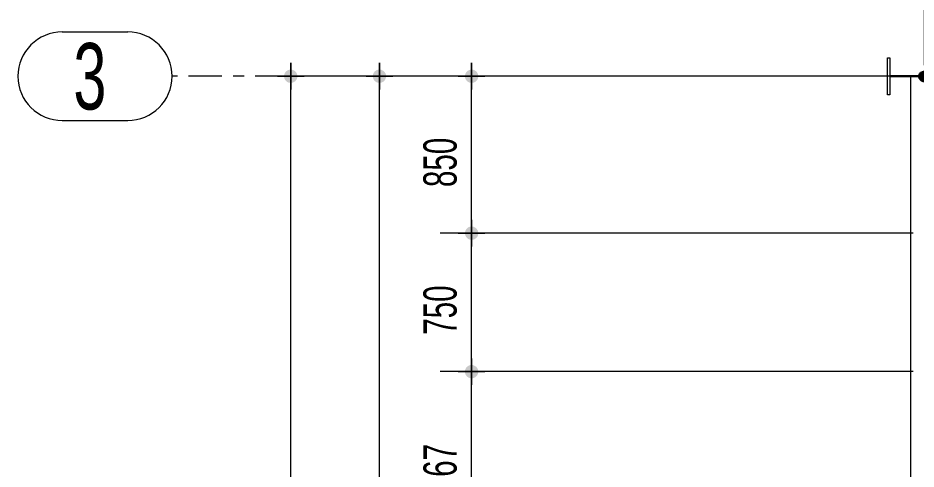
# Model space of a CAD drawing. Header units: millimetres. Extents: x -408 to 426, y -207 to 377.
# Drawn here: x -81.7 to -0.8, y 147.9 to 188.6 of the extents above; entities that cross this region are included whole.
import ezdxf

# ---------------------------------------------------------------- set-up
doc = ezdxf.new("R2010")
doc.units = ezdxf.units.MM
for name, pattern in [('XKITLINE00', [0]), ('XKITLINE02', [4, 2, -2]), ('XKITLINE03', [6, 3, -1, 1, -1])]:
    doc.linetypes.add(name, pattern=pattern)
for name, color, linetype, lineweight in [('Dimension', 1, 'Continuous', 0), ('Grid', 1, 'Continuous', 0), ('Part', 1, 'Continuous', 0)]:
    doc.layers.add(name, color=color, linetype=linetype, lineweight=lineweight)
doc.styles.add('ROMSIM', font='ARIAL.TTF')

# ---------------------------------------------------------------- blocks, each defined once
blk = doc.blocks.new('*A2')
at = {"layer": 'Grid', "color": 1, "linetype": 'XKITLINE03', "lineweight": 0}
blk.add_line((-33.333, 183.333), (-67.828, 183.333), dxfattribs=at)
at = {"layer": 'Grid', "color": 4, "style": 'ROMSIM', "width": 0.6375}
blk.add_text('3', height=6, dxfattribs=at).set_placement((-76.724, 180.333))
blk = doc.blocks.new('*A3')
at = {"layer": 'Grid', "color": 1, "linetype": 'XKITLINE00', "lineweight": 0}
for p, q in [((-77.724, 187.333), (-71.828, 187.333)), ((-77.724, 179.333), (-71.828, 179.333))]:
    blk.add_line(p, q, dxfattribs=at)
for centre, start, end in [((-77.724, 183.333), 90, 270), ((-71.828, 183.333), 270, 90)]:
    blk.add_arc(centre, 4, start, end, dxfattribs=at)
blk = doc.blocks.new('*A14')
at = {"layer": 'Part'}
blk.add_hatch(color=1, dxfattribs=at).paths.add_polyline_path([(-0.025, 182.834), (-0.049, 182.836), (-0.073, 182.839), (-0.098, 182.843), (-0.121, 182.848), (-0.145, 182.855), (-0.168, 182.863), (-0.191, 182.871), (-0.214, 182.881), (-0.236, 182.892), (-0.257, 182.904), (-0.278, 182.918), (-0.298, 182.932), (-0.317, 182.947), (-0.336, 182.963), (-0.354, 182.98), (-0.37, 182.998), (-0.387, 183.016), (-0.402, 183.035), (-0.416, 183.056), (-0.429, 183.076), (-0.441, 183.098), (-0.452, 183.12), (-0.462, 183.142), (-0.471, 183.165), (-0.478, 183.188), (-0.485, 183.212), (-0.49, 183.236), (-0.495, 183.26), (-0.498, 183.284), (-0.499, 183.309), (-0.5, 183.333), (-0.499, 183.358), (-0.498, 183.382), (-0.495, 183.407), (-0.49, 183.431), (-0.485, 183.455), (-0.478, 183.478), (-0.471, 183.502), (-0.462, 183.525), (-0.452, 183.547), (-0.441, 183.569), (-0.429, 183.59), (-0.416, 183.611), (-0.402, 183.631), (-0.387, 183.651), (-0.37, 183.669), (-0.354, 183.687), (-0.336, 183.704), (-0.317, 183.72), (-0.298, 183.735), (-0.278, 183.749), (-0.257, 183.762), (-0.236, 183.774), (-0.214, 183.785), (-0.191, 183.795), (-0.168, 183.804), (-0.145, 183.812), (-0.121, 183.818), (-0.098, 183.824), (-0.073, 183.828), (-0.049, 183.831), (-0.025, 183.833), (0, 183.833), (0.025, 183.833), (0.049, 183.831), (0.073, 183.828), (0.098, 183.824), (0.121, 183.818), (0.145, 183.812), (0.168, 183.804), (0.191, 183.795), (0.214, 183.785), (0.236, 183.774), (0.257, 183.762), (0.278, 183.749), (0.298, 183.735), (0.317, 183.72), (0.336, 183.704), (0.354, 183.687), (0.37, 183.669), (0.387, 183.651), (0.402, 183.631), (0.416, 183.611), (0.429, 183.59), (0.441, 183.569), (0.452, 183.547), (0.462, 183.525), (0.471, 183.502), (0.478, 183.478), (0.485, 183.455), (0.49, 183.431), (0.495, 183.407), (0.498, 183.382), (0.499, 183.358), (0.5, 183.333), (0.499, 183.309), (0.498, 183.284), (0.495, 183.26), (0.49, 183.236), (0.485, 183.212), (0.478, 183.188), (0.471, 183.165), (0.462, 183.142), (0.452, 183.12), (0.441, 183.098), (0.429, 183.076), (0.416, 183.056), (0.402, 183.035), (0.387, 183.016), (0.37, 182.998), (0.354, 182.98), (0.336, 182.963), (0.317, 182.947), (0.298, 182.932), (0.278, 182.918), (0.257, 182.904), (0.236, 182.892), (0.214, 182.881), (0.191, 182.871), (0.168, 182.863), (0.145, 182.855), (0.121, 182.848), (0.098, 182.843), (0.073, 182.839), (0.049, 182.836), (0.025, 182.834), (0, 182.833)], flags=17)
at = {"layer": 'Part', "color": 2, "linetype": 'XKITLINE00', "lineweight": 0}
for p, q in [((-3.333, 181.667), (-3.333, 185)), ((-3.333, 185), (-3.117, 185)), ((-3.333, 181.667), (-3.333, 185)), ((-3.333, 185), (-3.117, 185)), ((-3.117, 185), (-3.117, 183.4)), ((-3.117, 185), (-3.117, 183.4)), ((3.117, 185), (3.333, 185)), ((3.117, 183.4), (3.117, 185)), ((3.117, 185), (3.333, 185)), ((3.117, 183.4), (3.117, 185)), ((3.333, 185), (3.333, 181.667)), ((3.333, 185), (3.333, 181.667)), ((-3.117, 183.4), (3.117, 183.4)), ((-3.117, 183.4), (3.117, 183.4)), ((3.117, 183.267), (-3.117, 183.267)), ((-3.117, 183.267), (-3.117, 181.667)), ((3.117, 183.267), (-3.117, 183.267)), ((-3.117, 183.267), (-3.117, 181.667)), ((3.117, 181.667), (3.117, 183.267)), ((3.117, 181.667), (3.117, 183.267)), ((-3.117, 181.667), (-3.333, 181.667)), ((-3.117, 181.667), (-3.333, 181.667)), ((3.333, 181.667), (3.117, 181.667)), ((3.333, 181.667), (3.117, 181.667))]:
    blk.add_line(p, q, dxfattribs=at)
at = {"layer": 'Part', "color": 1, "linetype": 'XKITLINE02', "lineweight": 0}
blk.add_line((0, 183.333), (0, 183.333), dxfattribs=at)
blk.add_circle((0, 183.333), 0.5, dxfattribs=at)
blk = doc.blocks.new('*A19')
at = {"layer": 'Part', "color": 7, "linetype": 'XKITLINE02', "lineweight": 0}
for p, q in [((-1.25, 183.267), (-1.25, 183.333)), ((-1.25, 183.333), (1.25, 183.333))]:
    blk.add_line(p, q, dxfattribs=at)
at = {"layer": 'Part', "color": 2, "linetype": 'XKITLINE00', "lineweight": 0}
blk.add_line((-1.25, 183.267), (-1.25, 120.393), dxfattribs=at)
blk = doc.blocks.new('*A50')
at = {"layer": 'Dimension'}
blk.add_hatch(color=7, dxfattribs=at).paths.add_polyline_path([(-57.16, 182.734), (-57.189, 182.736), (-57.219, 182.74), (-57.248, 182.745), (-57.276, 182.751), (-57.305, 182.759), (-57.333, 182.768), (-57.36, 182.779), (-57.387, 182.791), (-57.413, 182.804), (-57.439, 182.819), (-57.464, 182.834), (-57.488, 182.851), (-57.511, 182.87), (-57.534, 182.889), (-57.555, 182.909), (-57.575, 182.93), (-57.594, 182.953), (-57.613, 182.976), (-57.63, 183), (-57.645, 183.025), (-57.66, 183.05), (-57.673, 183.077), (-57.685, 183.104), (-57.696, 183.131), (-57.705, 183.159), (-57.713, 183.188), (-57.719, 183.216), (-57.724, 183.245), (-57.728, 183.275), (-57.73, 183.304), (-57.731, 183.333), (-57.73, 183.363), (-57.728, 183.392), (-57.724, 183.421), (-57.719, 183.45), (-57.713, 183.479), (-57.705, 183.508), (-57.696, 183.535), (-57.685, 183.563), (-57.673, 183.59), (-57.66, 183.616), (-57.645, 183.642), (-57.63, 183.667), (-57.613, 183.691), (-57.594, 183.714), (-57.575, 183.736), (-57.555, 183.758), (-57.534, 183.778), (-57.511, 183.797), (-57.488, 183.815), (-57.464, 183.832), (-57.439, 183.848), (-57.413, 183.862), (-57.387, 183.876), (-57.36, 183.888), (-57.333, 183.898), (-57.305, 183.907), (-57.276, 183.915), (-57.248, 183.922), (-57.219, 183.927), (-57.189, 183.93), (-57.16, 183.933), (-57.131, 183.933), (-57.101, 183.933), (-57.072, 183.93), (-57.043, 183.927), (-57.014, 183.922), (-56.985, 183.915), (-56.956, 183.907), (-56.929, 183.898), (-56.901, 183.888), (-56.874, 183.876), (-56.848, 183.862), (-56.822, 183.848), (-56.797, 183.832), (-56.773, 183.815), (-56.75, 183.797), (-56.728, 183.778), (-56.706, 183.758), (-56.686, 183.736), (-56.667, 183.714), (-56.649, 183.691), (-56.632, 183.667), (-56.616, 183.642), (-56.601, 183.616), (-56.588, 183.59), (-56.576, 183.563), (-56.566, 183.535), (-56.556, 183.508), (-56.549, 183.479), (-56.542, 183.45), (-56.537, 183.421), (-56.534, 183.392), (-56.531, 183.363), (-56.531, 183.333), (-56.531, 183.304), (-56.534, 183.275), (-56.537, 183.245), (-56.542, 183.216), (-56.549, 183.188), (-56.556, 183.159), (-56.566, 183.131), (-56.576, 183.104), (-56.588, 183.077), (-56.601, 183.05), (-56.616, 183.025), (-56.632, 183), (-56.649, 182.976), (-56.667, 182.953), (-56.686, 182.93), (-56.706, 182.909), (-56.728, 182.889), (-56.75, 182.87), (-56.773, 182.851), (-56.797, 182.834), (-56.822, 182.819), (-56.848, 182.804), (-56.874, 182.791), (-56.901, 182.779), (-56.929, 182.768), (-56.956, 182.759), (-56.985, 182.751), (-57.014, 182.745), (-57.043, 182.74), (-57.072, 182.736), (-57.101, 182.734), (-57.131, 182.733)], flags=17)
at = {"layer": 'Dimension', "color": 7, "linetype": 'XKITLINE00', "lineweight": 0}
for p, q in [((-57.131, 184.533), (-57.131, 182.133)), ((-57.131, 183.333), (-57.131, 184.533)), ((-1, 183.333), (-59.981, 183.333)), ((-58.331, 183.333), (-55.931, 183.333)), ((-57.131, 0), (-57.131, 183.333))]:
    blk.add_line(p, q, dxfattribs=at)
at = {"layer": 'Dimension', "color": 3}
blk.add_point((-57.131, 183.333), dxfattribs=at)
blk = doc.blocks.new('*A51')
at = {"layer": 'Dimension'}
for points in [[(-0.029, 200.18), (-0.059, 200.183), (-0.088, 200.186), (-0.117, 200.191), (-0.146, 200.198), (-0.174, 200.206), (-0.202, 200.215), (-0.23, 200.225), (-0.257, 200.237), (-0.283, 200.251), (-0.308, 200.265), (-0.333, 200.281), (-0.357, 200.298), (-0.381, 200.316), (-0.403, 200.335), (-0.424, 200.355), (-0.445, 200.377), (-0.464, 200.399), (-0.482, 200.422), (-0.499, 200.446), (-0.515, 200.471), (-0.529, 200.497), (-0.542, 200.523), (-0.554, 200.55), (-0.565, 200.578), (-0.574, 200.606), (-0.582, 200.634), (-0.588, 200.663), (-0.594, 200.692), (-0.597, 200.721), (-0.599, 200.75), (-0.6, 200.78), (-0.599, 200.809), (-0.597, 200.839), (-0.594, 200.868), (-0.588, 200.897), (-0.582, 200.926), (-0.574, 200.954), (-0.565, 200.982), (-0.554, 201.009), (-0.542, 201.036), (-0.529, 201.063), (-0.515, 201.088), (-0.499, 201.113), (-0.482, 201.137), (-0.464, 201.16), (-0.445, 201.183), (-0.424, 201.204), (-0.403, 201.224), (-0.381, 201.244), (-0.357, 201.262), (-0.333, 201.279), (-0.308, 201.294), (-0.283, 201.309), (-0.257, 201.322), (-0.23, 201.334), (-0.202, 201.345), (-0.174, 201.354), (-0.146, 201.362), (-0.117, 201.368), (-0.088, 201.373), (-0.059, 201.377), (-0.029, 201.379), (0, 201.38), (0.029, 201.379), (0.059, 201.377), (0.088, 201.373), (0.117, 201.368), (0.146, 201.362), (0.174, 201.354), (0.202, 201.345), (0.23, 201.334), (0.257, 201.322), (0.283, 201.309), (0.308, 201.294), (0.333, 201.279), (0.357, 201.262), (0.381, 201.244), (0.403, 201.224), (0.424, 201.204), (0.445, 201.183), (0.464, 201.16), (0.482, 201.137), (0.499, 201.113), (0.515, 201.088), (0.529, 201.063), (0.542, 201.036), (0.554, 201.009), (0.565, 200.982), (0.574, 200.954), (0.582, 200.926), (0.588, 200.897), (0.594, 200.868), (0.597, 200.839), (0.599, 200.809), (0.6, 200.78), (0.599, 200.75), (0.597, 200.721), (0.594, 200.692), (0.588, 200.663), (0.582, 200.634), (0.574, 200.606), (0.565, 200.578), (0.554, 200.55), (0.542, 200.523), (0.529, 200.497), (0.515, 200.471), (0.499, 200.446), (0.482, 200.422), (0.464, 200.399), (0.445, 200.377), (0.424, 200.355), (0.403, 200.335), (0.381, 200.316), (0.357, 200.298), (0.333, 200.281), (0.308, 200.265), (0.283, 200.251), (0.257, 200.237), (0.23, 200.225), (0.202, 200.215), (0.174, 200.206), (0.146, 200.198), (0.117, 200.191), (0.088, 200.186), (0.059, 200.183), (0.029, 200.18), (0, 200.18)], [(66.637, 200.18), (66.608, 200.183), (66.579, 200.186), (66.55, 200.191), (66.521, 200.198), (66.492, 200.206), (66.465, 200.215), (66.437, 200.225), (66.41, 200.237), (66.384, 200.251), (66.358, 200.265), (66.333, 200.281), (66.309, 200.298), (66.286, 200.316), (66.264, 200.335), (66.242, 200.355), (66.222, 200.377), (66.203, 200.399), (66.185, 200.422), (66.168, 200.446), (66.152, 200.471), (66.138, 200.497), (66.124, 200.523), (66.112, 200.55), (66.102, 200.578), (66.093, 200.606), (66.085, 200.634), (66.078, 200.663), (66.073, 200.692), (66.07, 200.721), (66.067, 200.75), (66.067, 200.78), (66.067, 200.809), (66.07, 200.839), (66.073, 200.868), (66.078, 200.897), (66.085, 200.926), (66.093, 200.954), (66.102, 200.982), (66.112, 201.009), (66.124, 201.036), (66.138, 201.063), (66.152, 201.088), (66.168, 201.113), (66.185, 201.137), (66.203, 201.16), (66.222, 201.183), (66.242, 201.204), (66.264, 201.224), (66.286, 201.244), (66.309, 201.262), (66.333, 201.279), (66.358, 201.294), (66.384, 201.309), (66.41, 201.322), (66.437, 201.334), (66.465, 201.345), (66.492, 201.354), (66.521, 201.362), (66.55, 201.368), (66.579, 201.373), (66.608, 201.377), (66.637, 201.379), (66.667, 201.38), (66.696, 201.379), (66.725, 201.377), (66.755, 201.373), (66.784, 201.368), (66.812, 201.362), (66.841, 201.354), (66.869, 201.345), (66.896, 201.334), (66.923, 201.322), (66.95, 201.309), (66.975, 201.294), (67, 201.279), (67.024, 201.262), (67.047, 201.244), (67.07, 201.224), (67.091, 201.204), (67.111, 201.183), (67.13, 201.16), (67.149, 201.137), (67.166, 201.113), (67.181, 201.088), (67.196, 201.063), (67.209, 201.036), (67.221, 201.009), (67.232, 200.982), (67.241, 200.954), (67.249, 200.926), (67.255, 200.897), (67.26, 200.868), (67.264, 200.839), (67.266, 200.809), (67.267, 200.78), (67.266, 200.75), (67.264, 200.721), (67.26, 200.692), (67.255, 200.663), (67.249, 200.634), (67.241, 200.606), (67.232, 200.578), (67.221, 200.55), (67.209, 200.523), (67.196, 200.497), (67.181, 200.471), (67.166, 200.446), (67.149, 200.422), (67.13, 200.399), (67.111, 200.377), (67.091, 200.355), (67.07, 200.335), (67.047, 200.316), (67.024, 200.298), (67, 200.281), (66.975, 200.265), (66.95, 200.251), (66.923, 200.237), (66.896, 200.225), (66.869, 200.215), (66.841, 200.206), (66.812, 200.198), (66.784, 200.191), (66.755, 200.186), (66.725, 200.183), (66.696, 200.18), (66.667, 200.18)]]:
    blk.add_hatch(color=7, dxfattribs=at).paths.add_polyline_path(points, flags=17)
at = {"layer": 'Dimension', "color": 7, "linetype": 'XKITLINE00', "lineweight": 0}
for p, q in [((0, 184.333), (0, 203.63)), ((66.667, 184.333), (66.667, 203.63)), ((0, 201.98), (0, 199.58)), ((66.667, 201.98), (66.667, 199.58)), ((1.2, 200.78), (-1.2, 200.78)), ((0, 200.78), (-1.2, 200.78)), ((0, 200.78), (66.667, 200.78)), ((67.867, 200.78), (65.467, 200.78)), ((66.667, 200.78), (67.867, 200.78))]:
    blk.add_line(p, q, dxfattribs=at)
at = {"layer": 'Dimension', "color": 3}
for p in [(0, 200.78), (66.667, 200.78)]:
    blk.add_point(p, dxfattribs=at)
at = {"layer": 'Dimension', "color": 3, "style": 'ROMSIM', "width": 0.6375}
blk.add_text('4000', height=3, dxfattribs=at).set_placement((29.437, 202.13))
blk = doc.blocks.new('*A71')
at = {"layer": 'Dimension'}
for points in [[(-40.85, 156.067), (-40.879, 156.07), (-40.909, 156.073), (-40.938, 156.078), (-40.966, 156.085), (-40.995, 156.093), (-41.023, 156.102), (-41.05, 156.112), (-41.077, 156.124), (-41.103, 156.138), (-41.129, 156.152), (-41.154, 156.168), (-41.178, 156.185), (-41.201, 156.203), (-41.224, 156.222), (-41.245, 156.242), (-41.265, 156.264), (-41.284, 156.286), (-41.303, 156.309), (-41.32, 156.333), (-41.335, 156.358), (-41.35, 156.384), (-41.363, 156.41), (-41.375, 156.437), (-41.386, 156.465), (-41.395, 156.492), (-41.403, 156.521), (-41.409, 156.55), (-41.414, 156.579), (-41.418, 156.608), (-41.42, 156.637), (-41.421, 156.667), (-41.42, 156.696), (-41.418, 156.725), (-41.414, 156.755), (-41.409, 156.784), (-41.403, 156.812), (-41.395, 156.841), (-41.386, 156.869), (-41.375, 156.896), (-41.363, 156.923), (-41.35, 156.95), (-41.335, 156.975), (-41.32, 157), (-41.303, 157.024), (-41.284, 157.047), (-41.265, 157.07), (-41.245, 157.091), (-41.224, 157.111), (-41.201, 157.13), (-41.178, 157.149), (-41.154, 157.166), (-41.129, 157.181), (-41.103, 157.196), (-41.077, 157.209), (-41.05, 157.221), (-41.023, 157.232), (-40.995, 157.241), (-40.966, 157.249), (-40.938, 157.255), (-40.909, 157.26), (-40.879, 157.264), (-40.85, 157.266), (-40.821, 157.267), (-40.791, 157.266), (-40.762, 157.264), (-40.733, 157.26), (-40.704, 157.255), (-40.675, 157.249), (-40.646, 157.241), (-40.618, 157.232), (-40.591, 157.221), (-40.564, 157.209), (-40.538, 157.196), (-40.512, 157.181), (-40.487, 157.166), (-40.463, 157.149), (-40.44, 157.13), (-40.418, 157.111), (-40.396, 157.091), (-40.376, 157.07), (-40.357, 157.047), (-40.339, 157.024), (-40.322, 157), (-40.306, 156.975), (-40.291, 156.95), (-40.278, 156.923), (-40.266, 156.896), (-40.256, 156.869), (-40.246, 156.841), (-40.239, 156.812), (-40.232, 156.784), (-40.227, 156.755), (-40.224, 156.725), (-40.221, 156.696), (-40.221, 156.667), (-40.221, 156.637), (-40.224, 156.608), (-40.227, 156.579), (-40.232, 156.55), (-40.239, 156.521), (-40.246, 156.492), (-40.256, 156.465), (-40.266, 156.437), (-40.278, 156.41), (-40.291, 156.384), (-40.306, 156.358), (-40.322, 156.333), (-40.339, 156.309), (-40.357, 156.286), (-40.376, 156.264), (-40.396, 156.242), (-40.418, 156.222), (-40.44, 156.203), (-40.463, 156.185), (-40.487, 156.168), (-40.512, 156.152), (-40.538, 156.138), (-40.564, 156.124), (-40.591, 156.112), (-40.618, 156.102), (-40.646, 156.093), (-40.675, 156.085), (-40.704, 156.078), (-40.733, 156.073), (-40.762, 156.07), (-40.791, 156.067), (-40.821, 156.067)], [(-40.85, 139.951), (-40.879, 139.953), (-40.909, 139.956), (-40.938, 139.962), (-40.966, 139.968), (-40.995, 139.976), (-41.023, 139.985), (-41.05, 139.996), (-41.077, 140.008), (-41.103, 140.021), (-41.129, 140.035), (-41.154, 140.051), (-41.178, 140.068), (-41.201, 140.086), (-41.224, 140.105), (-41.245, 140.126), (-41.265, 140.147), (-41.284, 140.169), (-41.303, 140.193), (-41.32, 140.217), (-41.335, 140.242), (-41.35, 140.267), (-41.363, 140.293), (-41.375, 140.32), (-41.386, 140.348), (-41.395, 140.376), (-41.403, 140.404), (-41.409, 140.433), (-41.414, 140.462), (-41.418, 140.491), (-41.42, 140.521), (-41.421, 140.55), (-41.42, 140.579), (-41.418, 140.609), (-41.414, 140.638), (-41.409, 140.667), (-41.403, 140.696), (-41.395, 140.724), (-41.386, 140.752), (-41.375, 140.78), (-41.363, 140.807), (-41.35, 140.833), (-41.335, 140.858), (-41.32, 140.883), (-41.303, 140.907), (-41.284, 140.931), (-41.265, 140.953), (-41.245, 140.974), (-41.224, 140.995), (-41.201, 141.014), (-41.178, 141.032), (-41.154, 141.049), (-41.129, 141.065), (-41.103, 141.079), (-41.077, 141.092), (-41.05, 141.104), (-41.023, 141.115), (-40.995, 141.124), (-40.966, 141.132), (-40.938, 141.138), (-40.909, 141.144), (-40.879, 141.147), (-40.85, 141.149), (-40.821, 141.15), (-40.791, 141.149), (-40.762, 141.147), (-40.733, 141.144), (-40.704, 141.138), (-40.675, 141.132), (-40.646, 141.124), (-40.618, 141.115), (-40.591, 141.104), (-40.564, 141.092), (-40.538, 141.079), (-40.512, 141.065), (-40.487, 141.049), (-40.463, 141.032), (-40.44, 141.014), (-40.418, 140.995), (-40.396, 140.974), (-40.376, 140.953), (-40.357, 140.931), (-40.339, 140.907), (-40.322, 140.883), (-40.306, 140.858), (-40.291, 140.833), (-40.278, 140.807), (-40.266, 140.78), (-40.256, 140.752), (-40.246, 140.724), (-40.239, 140.696), (-40.232, 140.667), (-40.227, 140.638), (-40.224, 140.609), (-40.221, 140.579), (-40.221, 140.55), (-40.221, 140.521), (-40.224, 140.491), (-40.227, 140.462), (-40.232, 140.433), (-40.239, 140.404), (-40.246, 140.376), (-40.256, 140.348), (-40.266, 140.32), (-40.278, 140.293), (-40.291, 140.267), (-40.306, 140.242), (-40.322, 140.217), (-40.339, 140.193), (-40.357, 140.169), (-40.376, 140.147), (-40.396, 140.126), (-40.418, 140.105), (-40.44, 140.086), (-40.463, 140.068), (-40.487, 140.051), (-40.512, 140.035), (-40.538, 140.021), (-40.564, 140.008), (-40.591, 139.996), (-40.618, 139.985), (-40.646, 139.976), (-40.675, 139.968), (-40.704, 139.962), (-40.733, 139.956), (-40.762, 139.953), (-40.791, 139.951), (-40.821, 139.95)]]:
    blk.add_hatch(color=7, dxfattribs=at).paths.add_polyline_path(points, flags=17)
at = {"layer": 'Dimension', "color": 7, "linetype": 'XKITLINE00', "lineweight": 0}
for p, q in [((-40.821, 157.867), (-40.821, 155.467)), ((-40.821, 156.667), (-40.821, 157.867)), ((-1, 156.667), (-43.671, 156.667)), ((-42.021, 156.667), (-39.621, 156.667)), ((-40.821, 140.55), (-40.821, 156.667)), ((-40.821, 141.75), (-40.821, 139.35)), ((-1, 140.55), (-43.671, 140.55)), ((-42.021, 140.55), (-39.621, 140.55)), ((-40.821, 140.55), (-40.821, 139.35))]:
    blk.add_line(p, q, dxfattribs=at)
at = {"layer": 'Dimension', "color": 3}
for p in [(-40.821, 156.667), (-40.821, 140.55)]:
    blk.add_point(p, dxfattribs=at)
at = {"layer": 'Dimension', "color": 3, "style": 'ROMSIM', "width": 0.6375}
blk.add_text('967', height=3, rotation=90.00021, dxfattribs=at).set_placement((-42.171, 145.686))
blk = doc.blocks.new('*A72')
at = {"layer": 'Dimension'}
for points in [[(-40.85, 168.567), (-40.879, 168.57), (-40.909, 168.573), (-40.938, 168.578), (-40.966, 168.585), (-40.995, 168.593), (-41.023, 168.602), (-41.05, 168.612), (-41.077, 168.624), (-41.103, 168.638), (-41.129, 168.652), (-41.154, 168.668), (-41.178, 168.685), (-41.201, 168.703), (-41.224, 168.722), (-41.245, 168.742), (-41.265, 168.764), (-41.284, 168.786), (-41.303, 168.809), (-41.32, 168.833), (-41.335, 168.858), (-41.35, 168.884), (-41.363, 168.91), (-41.375, 168.937), (-41.386, 168.965), (-41.395, 168.992), (-41.403, 169.021), (-41.409, 169.05), (-41.414, 169.079), (-41.418, 169.108), (-41.42, 169.137), (-41.421, 169.167), (-41.42, 169.196), (-41.418, 169.225), (-41.414, 169.255), (-41.409, 169.284), (-41.403, 169.312), (-41.395, 169.341), (-41.386, 169.369), (-41.375, 169.396), (-41.363, 169.423), (-41.35, 169.45), (-41.335, 169.475), (-41.32, 169.5), (-41.303, 169.524), (-41.284, 169.547), (-41.265, 169.57), (-41.245, 169.591), (-41.224, 169.611), (-41.201, 169.63), (-41.178, 169.649), (-41.154, 169.666), (-41.129, 169.681), (-41.103, 169.696), (-41.077, 169.709), (-41.05, 169.721), (-41.023, 169.732), (-40.995, 169.741), (-40.966, 169.749), (-40.938, 169.755), (-40.909, 169.76), (-40.879, 169.764), (-40.85, 169.766), (-40.821, 169.767), (-40.791, 169.766), (-40.762, 169.764), (-40.733, 169.76), (-40.704, 169.755), (-40.675, 169.749), (-40.646, 169.741), (-40.618, 169.732), (-40.591, 169.721), (-40.564, 169.709), (-40.538, 169.696), (-40.512, 169.681), (-40.487, 169.666), (-40.463, 169.649), (-40.44, 169.63), (-40.418, 169.611), (-40.396, 169.591), (-40.376, 169.57), (-40.357, 169.547), (-40.339, 169.524), (-40.322, 169.5), (-40.306, 169.475), (-40.291, 169.45), (-40.278, 169.423), (-40.266, 169.396), (-40.256, 169.369), (-40.246, 169.341), (-40.239, 169.312), (-40.232, 169.284), (-40.227, 169.255), (-40.224, 169.225), (-40.221, 169.196), (-40.221, 169.167), (-40.221, 169.137), (-40.224, 169.108), (-40.227, 169.079), (-40.232, 169.05), (-40.239, 169.021), (-40.246, 168.992), (-40.256, 168.965), (-40.266, 168.937), (-40.278, 168.91), (-40.291, 168.884), (-40.306, 168.858), (-40.322, 168.833), (-40.339, 168.809), (-40.357, 168.786), (-40.376, 168.764), (-40.396, 168.742), (-40.418, 168.722), (-40.44, 168.703), (-40.463, 168.685), (-40.487, 168.668), (-40.512, 168.652), (-40.538, 168.638), (-40.564, 168.624), (-40.591, 168.612), (-40.618, 168.602), (-40.646, 168.593), (-40.675, 168.585), (-40.704, 168.578), (-40.733, 168.573), (-40.762, 168.57), (-40.791, 168.567), (-40.821, 168.567)], [(-40.85, 156.067), (-40.879, 156.07), (-40.909, 156.073), (-40.938, 156.078), (-40.966, 156.085), (-40.995, 156.093), (-41.023, 156.102), (-41.05, 156.112), (-41.077, 156.124), (-41.103, 156.138), (-41.129, 156.152), (-41.154, 156.168), (-41.178, 156.185), (-41.201, 156.203), (-41.224, 156.222), (-41.245, 156.242), (-41.265, 156.264), (-41.284, 156.286), (-41.303, 156.309), (-41.32, 156.333), (-41.335, 156.358), (-41.35, 156.384), (-41.363, 156.41), (-41.375, 156.437), (-41.386, 156.465), (-41.395, 156.492), (-41.403, 156.521), (-41.409, 156.55), (-41.414, 156.579), (-41.418, 156.608), (-41.42, 156.637), (-41.421, 156.667), (-41.42, 156.696), (-41.418, 156.725), (-41.414, 156.755), (-41.409, 156.784), (-41.403, 156.812), (-41.395, 156.841), (-41.386, 156.869), (-41.375, 156.896), (-41.363, 156.923), (-41.35, 156.95), (-41.335, 156.975), (-41.32, 157), (-41.303, 157.024), (-41.284, 157.047), (-41.265, 157.07), (-41.245, 157.091), (-41.224, 157.111), (-41.201, 157.13), (-41.178, 157.149), (-41.154, 157.166), (-41.129, 157.181), (-41.103, 157.196), (-41.077, 157.209), (-41.05, 157.221), (-41.023, 157.232), (-40.995, 157.241), (-40.966, 157.249), (-40.938, 157.255), (-40.909, 157.26), (-40.879, 157.264), (-40.85, 157.266), (-40.821, 157.267), (-40.791, 157.266), (-40.762, 157.264), (-40.733, 157.26), (-40.704, 157.255), (-40.675, 157.249), (-40.646, 157.241), (-40.618, 157.232), (-40.591, 157.221), (-40.564, 157.209), (-40.538, 157.196), (-40.512, 157.181), (-40.487, 157.166), (-40.463, 157.149), (-40.44, 157.13), (-40.418, 157.111), (-40.396, 157.091), (-40.376, 157.07), (-40.357, 157.047), (-40.339, 157.024), (-40.322, 157), (-40.306, 156.975), (-40.291, 156.95), (-40.278, 156.923), (-40.266, 156.896), (-40.256, 156.869), (-40.246, 156.841), (-40.239, 156.812), (-40.232, 156.784), (-40.227, 156.755), (-40.224, 156.725), (-40.221, 156.696), (-40.221, 156.667), (-40.221, 156.637), (-40.224, 156.608), (-40.227, 156.579), (-40.232, 156.55), (-40.239, 156.521), (-40.246, 156.492), (-40.256, 156.465), (-40.266, 156.437), (-40.278, 156.41), (-40.291, 156.384), (-40.306, 156.358), (-40.322, 156.333), (-40.339, 156.309), (-40.357, 156.286), (-40.376, 156.264), (-40.396, 156.242), (-40.418, 156.222), (-40.44, 156.203), (-40.463, 156.185), (-40.487, 156.168), (-40.512, 156.152), (-40.538, 156.138), (-40.564, 156.124), (-40.591, 156.112), (-40.618, 156.102), (-40.646, 156.093), (-40.675, 156.085), (-40.704, 156.078), (-40.733, 156.073), (-40.762, 156.07), (-40.791, 156.067), (-40.821, 156.067)]]:
    blk.add_hatch(color=7, dxfattribs=at).paths.add_polyline_path(points, flags=17)
at = {"layer": 'Dimension', "color": 7, "linetype": 'XKITLINE00', "lineweight": 0}
for p, q in [((-40.821, 170.367), (-40.821, 167.967)), ((-40.821, 169.167), (-40.821, 170.367)), ((-1, 169.167), (-43.671, 169.167)), ((-42.021, 169.167), (-39.621, 169.167)), ((-40.821, 156.667), (-40.821, 169.167)), ((-40.821, 157.867), (-40.821, 155.467)), ((-1, 156.667), (-43.671, 156.667)), ((-42.021, 156.667), (-39.621, 156.667)), ((-40.821, 156.667), (-40.821, 155.467))]:
    blk.add_line(p, q, dxfattribs=at)
at = {"layer": 'Dimension', "color": 3}
for p in [(-40.821, 169.167), (-40.821, 156.667)]:
    blk.add_point(p, dxfattribs=at)
at = {"layer": 'Dimension', "color": 3, "style": 'ROMSIM', "width": 0.6375}
blk.add_text('750', height=3, rotation=90.00021, dxfattribs=at).set_placement((-42.171, 159.995))
blk = doc.blocks.new('*A73')
at = {"layer": 'Dimension'}
for points in [[(-40.85, 182.734), (-40.879, 182.736), (-40.909, 182.74), (-40.938, 182.745), (-40.966, 182.751), (-40.995, 182.759), (-41.023, 182.768), (-41.05, 182.779), (-41.077, 182.791), (-41.103, 182.804), (-41.129, 182.819), (-41.154, 182.834), (-41.178, 182.851), (-41.201, 182.87), (-41.224, 182.889), (-41.245, 182.909), (-41.265, 182.93), (-41.284, 182.953), (-41.303, 182.976), (-41.32, 183), (-41.335, 183.025), (-41.35, 183.05), (-41.363, 183.077), (-41.375, 183.104), (-41.386, 183.131), (-41.395, 183.159), (-41.403, 183.188), (-41.409, 183.216), (-41.414, 183.245), (-41.418, 183.275), (-41.42, 183.304), (-41.421, 183.333), (-41.42, 183.363), (-41.418, 183.392), (-41.414, 183.421), (-41.409, 183.45), (-41.403, 183.479), (-41.395, 183.508), (-41.386, 183.535), (-41.375, 183.563), (-41.363, 183.59), (-41.35, 183.616), (-41.335, 183.642), (-41.32, 183.667), (-41.303, 183.691), (-41.284, 183.714), (-41.265, 183.736), (-41.245, 183.758), (-41.224, 183.778), (-41.201, 183.797), (-41.178, 183.815), (-41.154, 183.832), (-41.129, 183.848), (-41.103, 183.862), (-41.077, 183.876), (-41.05, 183.888), (-41.023, 183.898), (-40.995, 183.907), (-40.966, 183.915), (-40.938, 183.922), (-40.909, 183.927), (-40.879, 183.93), (-40.85, 183.933), (-40.821, 183.933), (-40.791, 183.933), (-40.762, 183.93), (-40.733, 183.927), (-40.704, 183.922), (-40.675, 183.915), (-40.646, 183.907), (-40.618, 183.898), (-40.591, 183.888), (-40.564, 183.876), (-40.538, 183.862), (-40.512, 183.848), (-40.487, 183.832), (-40.463, 183.815), (-40.44, 183.797), (-40.418, 183.778), (-40.396, 183.758), (-40.376, 183.736), (-40.357, 183.714), (-40.339, 183.691), (-40.322, 183.667), (-40.306, 183.642), (-40.291, 183.616), (-40.278, 183.59), (-40.266, 183.563), (-40.256, 183.535), (-40.246, 183.508), (-40.239, 183.479), (-40.232, 183.45), (-40.227, 183.421), (-40.224, 183.392), (-40.221, 183.363), (-40.221, 183.333), (-40.221, 183.304), (-40.224, 183.275), (-40.227, 183.245), (-40.232, 183.216), (-40.239, 183.188), (-40.246, 183.159), (-40.256, 183.131), (-40.266, 183.104), (-40.278, 183.077), (-40.291, 183.05), (-40.306, 183.025), (-40.322, 183), (-40.339, 182.976), (-40.357, 182.953), (-40.376, 182.93), (-40.396, 182.909), (-40.418, 182.889), (-40.44, 182.87), (-40.463, 182.851), (-40.487, 182.834), (-40.512, 182.819), (-40.538, 182.804), (-40.564, 182.791), (-40.591, 182.779), (-40.618, 182.768), (-40.646, 182.759), (-40.675, 182.751), (-40.704, 182.745), (-40.733, 182.74), (-40.762, 182.736), (-40.791, 182.734), (-40.821, 182.733)], [(-40.85, 168.567), (-40.879, 168.57), (-40.909, 168.573), (-40.938, 168.578), (-40.966, 168.585), (-40.995, 168.593), (-41.023, 168.602), (-41.05, 168.612), (-41.077, 168.624), (-41.103, 168.638), (-41.129, 168.652), (-41.154, 168.668), (-41.178, 168.685), (-41.201, 168.703), (-41.224, 168.722), (-41.245, 168.742), (-41.265, 168.764), (-41.284, 168.786), (-41.303, 168.809), (-41.32, 168.833), (-41.335, 168.858), (-41.35, 168.884), (-41.363, 168.91), (-41.375, 168.937), (-41.386, 168.965), (-41.395, 168.992), (-41.403, 169.021), (-41.409, 169.05), (-41.414, 169.079), (-41.418, 169.108), (-41.42, 169.137), (-41.421, 169.167), (-41.42, 169.196), (-41.418, 169.225), (-41.414, 169.255), (-41.409, 169.284), (-41.403, 169.312), (-41.395, 169.341), (-41.386, 169.369), (-41.375, 169.396), (-41.363, 169.423), (-41.35, 169.45), (-41.335, 169.475), (-41.32, 169.5), (-41.303, 169.524), (-41.284, 169.547), (-41.265, 169.57), (-41.245, 169.591), (-41.224, 169.611), (-41.201, 169.63), (-41.178, 169.649), (-41.154, 169.666), (-41.129, 169.681), (-41.103, 169.696), (-41.077, 169.709), (-41.05, 169.721), (-41.023, 169.732), (-40.995, 169.741), (-40.966, 169.749), (-40.938, 169.755), (-40.909, 169.76), (-40.879, 169.764), (-40.85, 169.766), (-40.821, 169.767), (-40.791, 169.766), (-40.762, 169.764), (-40.733, 169.76), (-40.704, 169.755), (-40.675, 169.749), (-40.646, 169.741), (-40.618, 169.732), (-40.591, 169.721), (-40.564, 169.709), (-40.538, 169.696), (-40.512, 169.681), (-40.487, 169.666), (-40.463, 169.649), (-40.44, 169.63), (-40.418, 169.611), (-40.396, 169.591), (-40.376, 169.57), (-40.357, 169.547), (-40.339, 169.524), (-40.322, 169.5), (-40.306, 169.475), (-40.291, 169.45), (-40.278, 169.423), (-40.266, 169.396), (-40.256, 169.369), (-40.246, 169.341), (-40.239, 169.312), (-40.232, 169.284), (-40.227, 169.255), (-40.224, 169.225), (-40.221, 169.196), (-40.221, 169.167), (-40.221, 169.137), (-40.224, 169.108), (-40.227, 169.079), (-40.232, 169.05), (-40.239, 169.021), (-40.246, 168.992), (-40.256, 168.965), (-40.266, 168.937), (-40.278, 168.91), (-40.291, 168.884), (-40.306, 168.858), (-40.322, 168.833), (-40.339, 168.809), (-40.357, 168.786), (-40.376, 168.764), (-40.396, 168.742), (-40.418, 168.722), (-40.44, 168.703), (-40.463, 168.685), (-40.487, 168.668), (-40.512, 168.652), (-40.538, 168.638), (-40.564, 168.624), (-40.591, 168.612), (-40.618, 168.602), (-40.646, 168.593), (-40.675, 168.585), (-40.704, 168.578), (-40.733, 168.573), (-40.762, 168.57), (-40.791, 168.567), (-40.821, 168.567)]]:
    blk.add_hatch(color=7, dxfattribs=at).paths.add_polyline_path(points, flags=17)
at = {"layer": 'Dimension', "color": 7, "linetype": 'XKITLINE00', "lineweight": 0}
for p, q in [((-40.821, 184.533), (-40.821, 182.133)), ((-40.821, 183.333), (-40.821, 184.533)), ((-1, 183.333), (-43.671, 183.333)), ((-42.021, 183.333), (-39.621, 183.333)), ((-40.821, 169.167), (-40.821, 183.333)), ((-40.821, 170.367), (-40.821, 167.967)), ((-1, 169.167), (-43.671, 169.167)), ((-42.021, 169.167), (-39.621, 169.167)), ((-40.821, 169.167), (-40.821, 167.967))]:
    blk.add_line(p, q, dxfattribs=at)
at = {"layer": 'Dimension', "color": 3}
for p in [(-40.821, 183.333), (-40.821, 169.167)]:
    blk.add_point(p, dxfattribs=at)
at = {"layer": 'Dimension', "color": 3, "style": 'ROMSIM', "width": 0.6375}
blk.add_text('850', height=3, rotation=90.00021, dxfattribs=at).set_placement((-42.171, 173.328))
blk = doc.blocks.new('*A74')
at = {"layer": 'Dimension'}
for points in [[(-0.029, 191.734), (-0.059, 191.736), (-0.088, 191.74), (-0.117, 191.745), (-0.146, 191.751), (-0.174, 191.759), (-0.202, 191.768), (-0.23, 191.779), (-0.257, 191.791), (-0.283, 191.804), (-0.308, 191.819), (-0.333, 191.834), (-0.357, 191.851), (-0.381, 191.87), (-0.403, 191.889), (-0.424, 191.909), (-0.445, 191.93), (-0.464, 191.953), (-0.482, 191.976), (-0.499, 192), (-0.515, 192.025), (-0.529, 192.05), (-0.542, 192.077), (-0.554, 192.104), (-0.565, 192.131), (-0.574, 192.159), (-0.582, 192.188), (-0.588, 192.216), (-0.594, 192.245), (-0.597, 192.275), (-0.599, 192.304), (-0.6, 192.333), (-0.599, 192.363), (-0.597, 192.392), (-0.594, 192.421), (-0.588, 192.45), (-0.582, 192.479), (-0.574, 192.508), (-0.565, 192.535), (-0.554, 192.563), (-0.542, 192.59), (-0.529, 192.616), (-0.515, 192.642), (-0.499, 192.667), (-0.482, 192.691), (-0.464, 192.714), (-0.445, 192.736), (-0.424, 192.758), (-0.403, 192.778), (-0.381, 192.797), (-0.357, 192.815), (-0.333, 192.832), (-0.308, 192.848), (-0.283, 192.862), (-0.257, 192.876), (-0.23, 192.888), (-0.202, 192.898), (-0.174, 192.907), (-0.146, 192.915), (-0.117, 192.922), (-0.088, 192.927), (-0.059, 192.93), (-0.029, 192.933), (0, 192.933), (0.029, 192.933), (0.059, 192.93), (0.088, 192.927), (0.117, 192.922), (0.146, 192.915), (0.174, 192.907), (0.202, 192.898), (0.23, 192.888), (0.257, 192.876), (0.283, 192.862), (0.308, 192.848), (0.333, 192.832), (0.357, 192.815), (0.381, 192.797), (0.403, 192.778), (0.424, 192.758), (0.445, 192.736), (0.464, 192.714), (0.482, 192.691), (0.499, 192.667), (0.515, 192.642), (0.529, 192.616), (0.542, 192.59), (0.554, 192.563), (0.565, 192.535), (0.574, 192.508), (0.582, 192.479), (0.588, 192.45), (0.594, 192.421), (0.597, 192.392), (0.599, 192.363), (0.6, 192.333), (0.599, 192.304), (0.597, 192.275), (0.594, 192.245), (0.588, 192.216), (0.582, 192.188), (0.574, 192.159), (0.565, 192.131), (0.554, 192.104), (0.542, 192.077), (0.529, 192.05), (0.515, 192.025), (0.499, 192), (0.482, 191.976), (0.464, 191.953), (0.445, 191.93), (0.424, 191.909), (0.403, 191.889), (0.381, 191.87), (0.357, 191.851), (0.333, 191.834), (0.308, 191.819), (0.283, 191.804), (0.257, 191.791), (0.23, 191.779), (0.202, 191.768), (0.174, 191.759), (0.146, 191.751), (0.117, 191.745), (0.088, 191.74), (0.059, 191.736), (0.029, 191.734), (0, 191.733)], [(9.971, 191.734), (9.941, 191.736), (9.912, 191.74), (9.883, 191.745), (9.854, 191.751), (9.826, 191.759), (9.798, 191.768), (9.77, 191.779), (9.743, 191.791), (9.717, 191.804), (9.692, 191.819), (9.667, 191.834), (9.643, 191.851), (9.619, 191.87), (9.597, 191.889), (9.576, 191.909), (9.555, 191.93), (9.536, 191.953), (9.518, 191.976), (9.501, 192), (9.485, 192.025), (9.471, 192.05), (9.458, 192.077), (9.446, 192.104), (9.435, 192.131), (9.426, 192.159), (9.418, 192.188), (9.412, 192.216), (9.406, 192.245), (9.403, 192.275), (9.401, 192.304), (9.4, 192.333), (9.401, 192.363), (9.403, 192.392), (9.406, 192.421), (9.412, 192.45), (9.418, 192.479), (9.426, 192.508), (9.435, 192.535), (9.446, 192.563), (9.458, 192.59), (9.471, 192.616), (9.485, 192.642), (9.501, 192.667), (9.518, 192.691), (9.536, 192.714), (9.555, 192.736), (9.576, 192.758), (9.597, 192.778), (9.619, 192.797), (9.643, 192.815), (9.667, 192.832), (9.692, 192.848), (9.717, 192.862), (9.743, 192.876), (9.77, 192.888), (9.798, 192.898), (9.826, 192.907), (9.854, 192.915), (9.883, 192.922), (9.912, 192.927), (9.941, 192.93), (9.971, 192.933), (10, 192.933), (10.029, 192.933), (10.059, 192.93), (10.088, 192.927), (10.117, 192.922), (10.146, 192.915), (10.174, 192.907), (10.202, 192.898), (10.23, 192.888), (10.257, 192.876), (10.283, 192.862), (10.308, 192.848), (10.333, 192.832), (10.357, 192.815), (10.381, 192.797), (10.403, 192.778), (10.424, 192.758), (10.445, 192.736), (10.464, 192.714), (10.482, 192.691), (10.499, 192.667), (10.515, 192.642), (10.529, 192.616), (10.542, 192.59), (10.554, 192.563), (10.565, 192.535), (10.574, 192.508), (10.582, 192.479), (10.588, 192.45), (10.594, 192.421), (10.597, 192.392), (10.599, 192.363), (10.6, 192.333), (10.599, 192.304), (10.597, 192.275), (10.594, 192.245), (10.588, 192.216), (10.582, 192.188), (10.574, 192.159), (10.565, 192.131), (10.554, 192.104), (10.542, 192.077), (10.529, 192.05), (10.515, 192.025), (10.499, 192), (10.482, 191.976), (10.464, 191.953), (10.445, 191.93), (10.424, 191.909), (10.403, 191.889), (10.381, 191.87), (10.357, 191.851), (10.333, 191.834), (10.308, 191.819), (10.283, 191.804), (10.257, 191.791), (10.23, 191.779), (10.202, 191.768), (10.174, 191.759), (10.146, 191.751), (10.117, 191.745), (10.088, 191.74), (10.059, 191.736), (10.029, 191.734), (10, 191.733)]]:
    blk.add_hatch(color=7, dxfattribs=at).paths.add_polyline_path(points, flags=17)
at = {"layer": 'Dimension', "color": 7, "linetype": 'XKITLINE00', "lineweight": 0}
for p, q in [((0, 184.333), (0, 195.183)), ((10, 157.667), (10, 195.183)), ((0, 193.533), (0, 191.133)), ((10, 193.533), (10, 191.133)), ((1.2, 192.333), (-1.2, 192.333)), ((0, 192.333), (-1.2, 192.333)), ((0, 192.333), (10, 192.333)), ((11.2, 192.333), (8.8, 192.333)), ((10, 192.333), (11.2, 192.333))]:
    blk.add_line(p, q, dxfattribs=at)
at = {"layer": 'Dimension', "color": 3}
for p in [(0, 192.333), (10, 192.333)]:
    blk.add_point(p, dxfattribs=at)
at = {"layer": 'Dimension', "color": 3, "style": 'ROMSIM', "width": 0.6375}
blk.add_text('600', height=3, dxfattribs=at).set_placement((2.078, 193.683))
blk = doc.blocks.new('*A76')
at = {"layer": 'Dimension'}
blk.add_hatch(color=7, dxfattribs=at).paths.add_polyline_path([(-49.16, 182.734), (-49.189, 182.736), (-49.219, 182.74), (-49.248, 182.745), (-49.276, 182.751), (-49.305, 182.759), (-49.333, 182.768), (-49.36, 182.779), (-49.387, 182.791), (-49.413, 182.804), (-49.439, 182.819), (-49.464, 182.834), (-49.488, 182.851), (-49.511, 182.87), (-49.534, 182.889), (-49.555, 182.909), (-49.575, 182.93), (-49.594, 182.953), (-49.613, 182.976), (-49.63, 183), (-49.645, 183.025), (-49.66, 183.05), (-49.673, 183.077), (-49.685, 183.104), (-49.696, 183.131), (-49.705, 183.159), (-49.713, 183.188), (-49.719, 183.216), (-49.724, 183.245), (-49.728, 183.275), (-49.73, 183.304), (-49.731, 183.333), (-49.73, 183.363), (-49.728, 183.392), (-49.724, 183.421), (-49.719, 183.45), (-49.713, 183.479), (-49.705, 183.508), (-49.696, 183.535), (-49.685, 183.563), (-49.673, 183.59), (-49.66, 183.616), (-49.645, 183.642), (-49.63, 183.667), (-49.613, 183.691), (-49.594, 183.714), (-49.575, 183.736), (-49.555, 183.758), (-49.534, 183.778), (-49.511, 183.797), (-49.488, 183.815), (-49.464, 183.832), (-49.439, 183.848), (-49.413, 183.862), (-49.387, 183.876), (-49.36, 183.888), (-49.333, 183.898), (-49.305, 183.907), (-49.276, 183.915), (-49.248, 183.922), (-49.219, 183.927), (-49.189, 183.93), (-49.16, 183.933), (-49.131, 183.933), (-49.101, 183.933), (-49.072, 183.93), (-49.043, 183.927), (-49.014, 183.922), (-48.985, 183.915), (-48.956, 183.907), (-48.929, 183.898), (-48.901, 183.888), (-48.874, 183.876), (-48.848, 183.862), (-48.822, 183.848), (-48.797, 183.832), (-48.773, 183.815), (-48.75, 183.797), (-48.728, 183.778), (-48.706, 183.758), (-48.686, 183.736), (-48.667, 183.714), (-48.649, 183.691), (-48.632, 183.667), (-48.616, 183.642), (-48.601, 183.616), (-48.588, 183.59), (-48.576, 183.563), (-48.566, 183.535), (-48.556, 183.508), (-48.549, 183.479), (-48.542, 183.45), (-48.537, 183.421), (-48.534, 183.392), (-48.531, 183.363), (-48.531, 183.333), (-48.531, 183.304), (-48.534, 183.275), (-48.537, 183.245), (-48.542, 183.216), (-48.549, 183.188), (-48.556, 183.159), (-48.566, 183.131), (-48.576, 183.104), (-48.588, 183.077), (-48.601, 183.05), (-48.616, 183.025), (-48.632, 183), (-48.649, 182.976), (-48.667, 182.953), (-48.686, 182.93), (-48.706, 182.909), (-48.728, 182.889), (-48.75, 182.87), (-48.773, 182.851), (-48.797, 182.834), (-48.822, 182.819), (-48.848, 182.804), (-48.874, 182.791), (-48.901, 182.779), (-48.929, 182.768), (-48.956, 182.759), (-48.985, 182.751), (-49.014, 182.745), (-49.043, 182.74), (-49.072, 182.736), (-49.101, 182.734), (-49.131, 182.733)], flags=17)
at = {"layer": 'Dimension', "color": 7, "linetype": 'XKITLINE00', "lineweight": 0}
for p, q in [((-49.131, 184.533), (-49.131, 182.133)), ((-49.131, 183.333), (-49.131, 184.533)), ((-1, 183.333), (-51.981, 183.333)), ((-50.331, 183.333), (-47.931, 183.333)), ((-49.131, 100), (-49.131, 183.333))]:
    blk.add_line(p, q, dxfattribs=at)
at = {"layer": 'Dimension', "color": 3}
blk.add_point((-49.131, 183.333), dxfattribs=at)

msp = doc.modelspace()

# ---------------------------------------------------------------- block references
at = {"lineweight": 0}
for name in ['*A51', '*A74', '*A3', '*A2', '*A14', '*A50', '*A76', '*A73', '*A19', '*A72', '*A71']:
    msp.add_blockref(name, (0, 0), dxfattribs=at)

doc.saveas('drawing.dxf')
